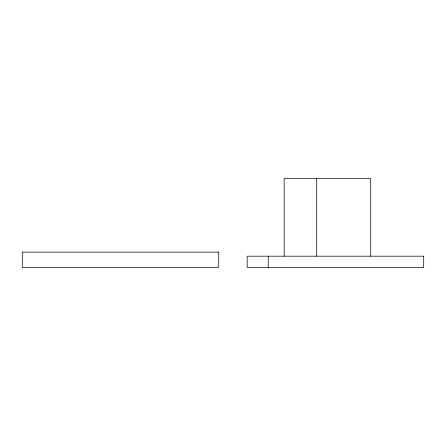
<?xml version="1.0" encoding="UTF-8"?>
<svg xmlns="http://www.w3.org/2000/svg" width="446" height="446" viewBox="0 0 446 446"><rect width="100%" height="100%" fill="white"/><g stroke="black" fill="none" stroke-linecap="round" stroke-linejoin="round"><path stroke-width="0.67" d="M370.698 256.194L370.698 178.595L284.158 178.595L284.158 256.194M316.727 178.595L316.727 256.194M268.224 256.194L268.224 267.405M218.724 252.129L22.3 252.129L22.3 267.405L218.724 267.405L218.724 252.129M423.7 256.194L247.162 256.194L247.162 267.405L423.7 267.405L423.7 256.194"/></g></svg>
